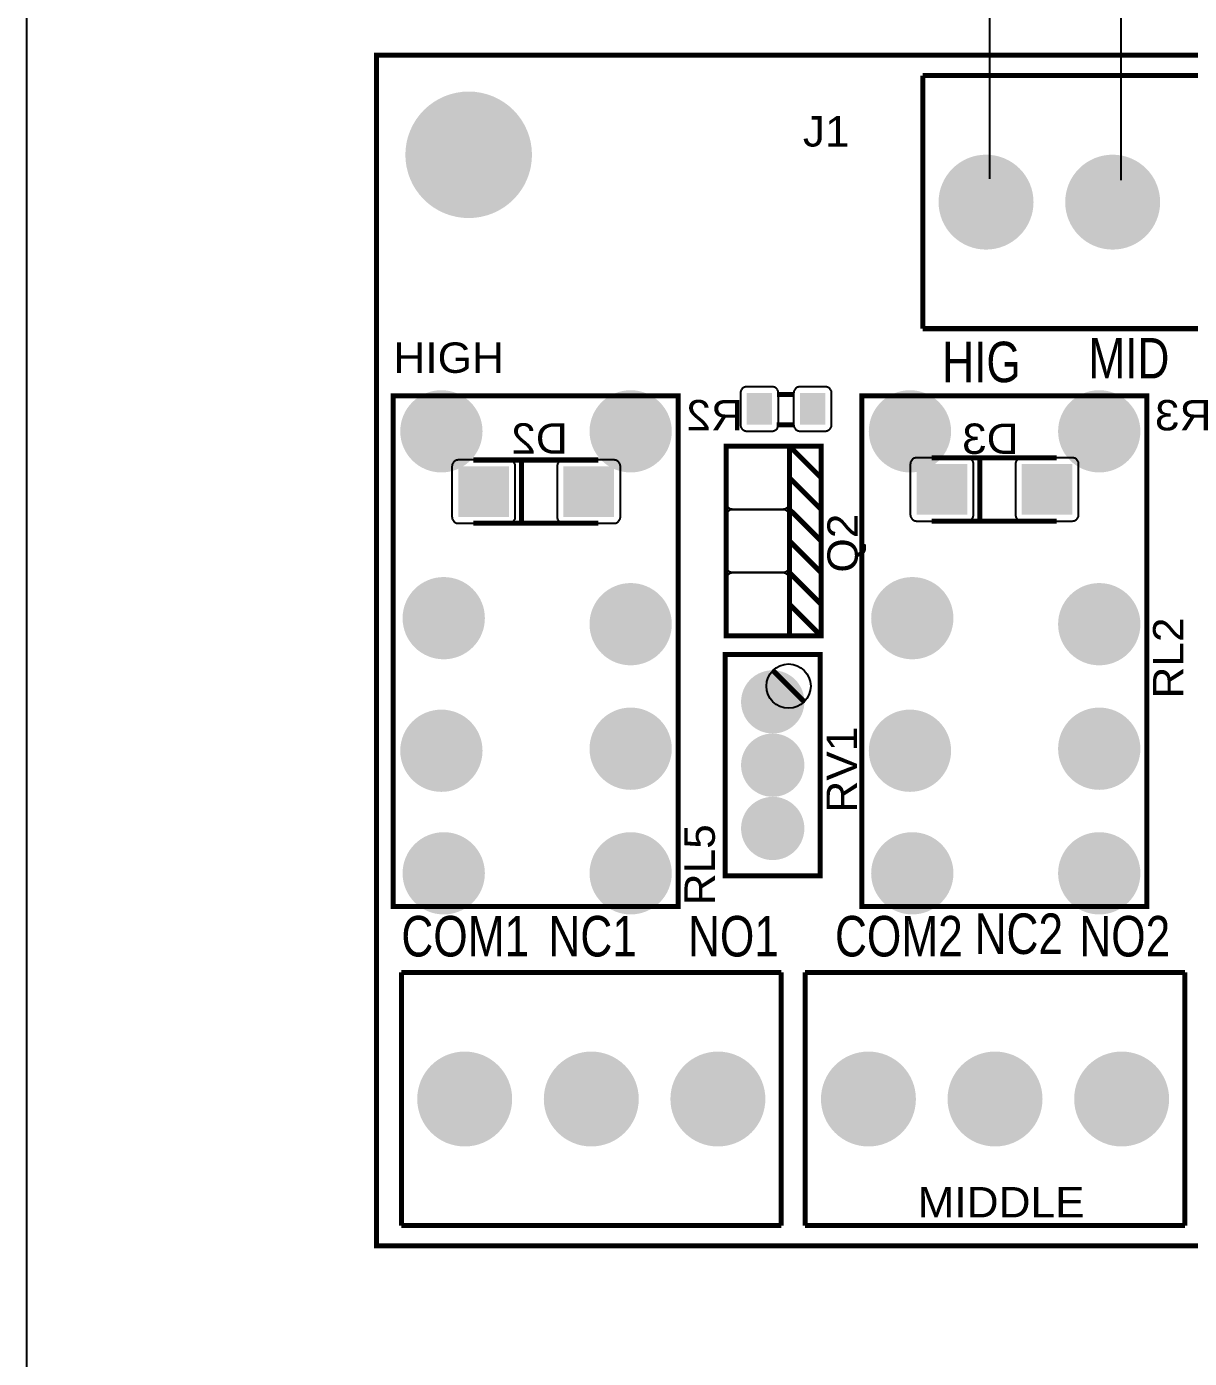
# Model space of a CAD drawing. Header units: inches. Extents: x 18.7 to 39.4, y 4.3 to 20.5.
# Drawn here: x 18.659 to 21.524, y 10.107 to 13.391 of the extents above; entities that cross this region are included whole.
import ezdxf

# ---------------------------------------------------------------- set-up
doc = ezdxf.new("R2010")
doc.units = ezdxf.units.IN
doc.header["$MEASUREMENT"] = 0
doc.layers.add('WIRES', color=7, linetype='Continuous')
doc.styles.get("Standard").update_dxf_attribs({"font": 'arial.ttf'})

# ---------------------------------------------------------------- blocks, each defined once
blk = doc.blocks.new('RPAD')
blk.add_trace([(-0.5, -0.5), (-0.5, 0.5), (0.5, -0.5), (0.5, 0.5)])
blk = doc.blocks.new('EPAD')
at = {"const_width": 0.5}
blk.add_lwpolyline([(-0.25, 0, 1), (0.25, 0, 1)], format="xyb", close=True, dxfattribs=at)
blk = doc.blocks.new('irfBoard')
at = {"const_width": 0.008}
for points in [[(20.0986, 11.2409), (23.1577, 11.2409), (23.1577, 13.1227), (20.0986, 13.1227), (20.0986, 11.2409)], [(20.0986, 11.2409), (23.1577, 11.2409), (23.1577, 13.1227), (20.0986, 13.1227), (20.0986, 11.2409)], [(20.0986, 11.2409), (23.1577, 11.2409), (23.1577, 13.1227), (20.0986, 13.1227), (20.0986, 11.2409)], [(20.9616, 13.0905), (20.9616, 12.6905)], [(21.7616, 13.0905), (21.7616, 12.6905), (20.9616, 12.6905)], [(20.9616, 13.0905), (21.7616, 13.0905)], [(20.9616, 13.0905), (20.9616, 12.6905)], [(21.7616, 13.0905), (21.7616, 12.6905), (20.9616, 12.6905)], [(20.9616, 13.0905), (21.7616, 13.0905)], [(20.9616, 13.0905), (20.9616, 12.6905)], [(21.7616, 13.0905), (21.7616, 12.6905), (20.9616, 12.6905)], [(20.9616, 13.0905), (21.7616, 13.0905)], [(20.1252, 11.7775), (20.5752, 11.7775), (20.5752, 12.5846), (20.1252, 12.5846), (20.1252, 11.7775)], [(20.1252, 11.7775), (20.5752, 11.7775), (20.5752, 12.5846), (20.1252, 12.5846), (20.1252, 11.7775)], [(20.1252, 11.7775), (20.5752, 11.7775), (20.5752, 12.5846), (20.1252, 12.5846), (20.1252, 11.7775)], [(20.7586, 12.5867), (20.7316, 12.5867)], [(20.7586, 12.5867), (20.7316, 12.5867)], [(20.7586, 12.5867), (20.7316, 12.5867)], [(20.8654, 11.7775), (21.3154, 11.7775), (21.3154, 12.5846), (20.8654, 12.5846), (20.8654, 11.7775)], [(20.8654, 11.7775), (21.3154, 11.7775), (21.3154, 12.5846), (20.8654, 12.5846), (20.8654, 11.7775)], [(20.8654, 11.7775), (21.3154, 11.7775), (21.3154, 12.5846), (20.8654, 12.5846), (20.8654, 11.7775)], [(20.7586, 12.5387), (20.7306, 12.5387)], [(20.7586, 12.5387), (20.7306, 12.5387)], [(20.7586, 12.5387), (20.7306, 12.5387)], [(20.651, 12.205), (20.751, 12.205), (20.751, 12.505), (20.651, 12.505), (20.651, 12.205)], [(20.651, 12.205), (20.751, 12.205), (20.751, 12.505), (20.651, 12.505), (20.651, 12.205)], [(20.651, 12.205), (20.751, 12.205), (20.751, 12.505), (20.651, 12.505), (20.651, 12.205)], [(20.751, 12.505), (20.801, 12.505), (20.801, 12.205), (20.751, 12.205)], [(20.751, 12.505), (20.801, 12.455)], [(20.751, 12.505), (20.801, 12.505), (20.801, 12.205), (20.751, 12.205)], [(20.751, 12.505), (20.801, 12.455)], [(20.751, 12.505), (20.801, 12.505), (20.801, 12.205), (20.751, 12.205)], [(20.751, 12.505), (20.801, 12.455)], [(20.4489, 12.483), (20.2519, 12.483)], [(20.4489, 12.483), (20.2519, 12.483)], [(20.4489, 12.483), (20.2519, 12.483)], [(20.3279, 12.483), (20.3279, 12.383)], [(20.3279, 12.483), (20.3279, 12.383)], [(20.3279, 12.483), (20.3279, 12.383)], [(21.1729, 12.4865), (20.9759, 12.4865)], [(21.1729, 12.4865), (20.9759, 12.4865)], [(21.1729, 12.4865), (20.9759, 12.4865)], [(21.0519, 12.4865), (21.0519, 12.3865)], [(21.0519, 12.4865), (21.0519, 12.3865)], [(21.0519, 12.4865), (21.0519, 12.3865)], [(20.751, 12.455), (20.801, 12.405)], [(20.751, 12.455), (20.801, 12.405)], [(20.751, 12.455), (20.801, 12.405)], [(20.751, 12.405), (20.801, 12.355)], [(20.751, 12.405), (20.801, 12.355)], [(20.751, 12.405), (20.801, 12.355)], [(20.2519, 12.383), (20.4489, 12.383)], [(20.2519, 12.383), (20.4489, 12.383)], [(20.2519, 12.383), (20.4489, 12.383)], [(20.9759, 12.3865), (21.1729, 12.3865)], [(20.9759, 12.3865), (21.1729, 12.3865)], [(20.9759, 12.3865), (21.1729, 12.3865)], [(20.751, 12.355), (20.801, 12.305)], [(20.751, 12.355), (20.801, 12.305)], [(20.751, 12.355), (20.801, 12.305)], [(20.751, 12.305), (20.801, 12.255)], [(20.751, 12.305), (20.801, 12.255)], [(20.751, 12.305), (20.801, 12.255)], [(20.751, 12.255), (20.801, 12.205)], [(20.751, 12.255), (20.801, 12.205)], [(20.751, 12.255), (20.801, 12.205)], [(20.6496, 11.8257), (20.7996, 11.8257), (20.7996, 12.1757), (20.6496, 12.1757), (20.6496, 11.8257)], [(20.6496, 11.8257), (20.7996, 11.8257), (20.7996, 12.1757), (20.6496, 12.1757), (20.6496, 11.8257)], [(20.6496, 11.8257), (20.7996, 11.8257), (20.7996, 12.1757), (20.6496, 12.1757), (20.6496, 11.8257)], [(20.7246, 12.1507), (20.7746, 12.1007)], [(20.7246, 12.1507), (20.7746, 12.1007)], [(20.7246, 12.1507), (20.7746, 12.1007)], [(20.138, 11.2731), (20.138, 11.6731)], [(20.738, 11.6731), (20.138, 11.6731)], [(20.138, 11.2731), (20.138, 11.6731)], [(20.738, 11.6731), (20.138, 11.6731)], [(20.138, 11.2731), (20.138, 11.6731)], [(20.738, 11.6731), (20.138, 11.6731)], [(20.738, 11.2731), (20.738, 11.6731)], [(20.738, 11.2731), (20.738, 11.6731)], [(20.738, 11.2731), (20.738, 11.6731)], [(20.7758, 11.2731), (20.7758, 11.6731)], [(21.3758, 11.6731), (20.7758, 11.6731)], [(20.7758, 11.2731), (20.7758, 11.6731)], [(21.3758, 11.6731), (20.7758, 11.6731)], [(20.7758, 11.2731), (20.7758, 11.6731)], [(21.3758, 11.6731), (20.7758, 11.6731)], [(21.3758, 11.2731), (21.3758, 11.6731)], [(21.3758, 11.2731), (21.3758, 11.6731)], [(21.3758, 11.2731), (21.3758, 11.6731)], [(20.138, 11.2731), (20.738, 11.2731)], [(20.138, 11.2731), (20.738, 11.2731)], [(20.138, 11.2731), (20.738, 11.2731)], [(20.7758, 11.2731), (21.3758, 11.2731)], [(20.7758, 11.2731), (21.3758, 11.2731)], [(20.7758, 11.2731), (21.3758, 11.2731)]]:
    blk.add_lwpolyline(points, dxfattribs=at)
for points in [[(20.7236, 12.5987), (20.6836, 12.5987), (20.6826, 12.5986), (20.6816, 12.5985), (20.6806, 12.5982), (20.6797, 12.5979), (20.6788, 12.5975), (20.678, 12.597), (20.6772, 12.5964), (20.6765, 12.5958), (20.6759, 12.5951), (20.6753, 12.5943), (20.6748, 12.5935), (20.6744, 12.5926), (20.6741, 12.5917), (20.6738, 12.5907), (20.6737, 12.5897), (20.6736, 12.5887), (20.6736, 12.5387), (20.6737, 12.5377), (20.6738, 12.5366), (20.6741, 12.5357), (20.6744, 12.5348), (20.6748, 12.5339), (20.6753, 12.5331), (20.6759, 12.5323), (20.6765, 12.5316), (20.6772, 12.5309), (20.678, 12.5304), (20.6788, 12.5299), (20.6797, 12.5295), (20.6806, 12.5291), (20.6816, 12.5289), (20.6826, 12.5287), (20.6836, 12.5287), (20.7236, 12.5287), (20.7246, 12.5287), (20.7257, 12.5289), (20.7266, 12.5291), (20.7275, 12.5295), (20.7284, 12.5299), (20.7292, 12.5304), (20.73, 12.5309), (20.7307, 12.5316), (20.7314, 12.5323), (20.7319, 12.5331), (20.7324, 12.5339), (20.7328, 12.5348), (20.7332, 12.5357), (20.7334, 12.5366), (20.7336, 12.5377), (20.7336, 12.5387), (20.7336, 12.5887), (20.7336, 12.5897), (20.7334, 12.5907), (20.7332, 12.5917), (20.7328, 12.5926), (20.7324, 12.5935), (20.7319, 12.5943), (20.7314, 12.5951), (20.7307, 12.5958), (20.73, 12.5964), (20.7292, 12.597), (20.7284, 12.5975), (20.7275, 12.5979), (20.7266, 12.5982), (20.7257, 12.5985), (20.7246, 12.5986), (20.7236, 12.5987)], [(20.8076, 12.5987), (20.7676, 12.5987), (20.7666, 12.5986), (20.7656, 12.5985), (20.7646, 12.5982), (20.7637, 12.5979), (20.7628, 12.5975), (20.762, 12.597), (20.7612, 12.5964), (20.7605, 12.5958), (20.7599, 12.5951), (20.7593, 12.5943), (20.7588, 12.5935), (20.7584, 12.5926), (20.7581, 12.5917), (20.7578, 12.5907), (20.7577, 12.5897), (20.7576, 12.5887), (20.7576, 12.5387), (20.7577, 12.5377), (20.7578, 12.5366), (20.7581, 12.5357), (20.7584, 12.5348), (20.7588, 12.5339), (20.7593, 12.5331), (20.7599, 12.5323), (20.7605, 12.5316), (20.7612, 12.5309), (20.762, 12.5304), (20.7628, 12.5299), (20.7637, 12.5295), (20.7646, 12.5291), (20.7656, 12.5289), (20.7666, 12.5287), (20.7676, 12.5287), (20.8076, 12.5287), (20.8086, 12.5287), (20.8097, 12.5289), (20.8106, 12.5291), (20.8115, 12.5295), (20.8124, 12.5299), (20.8132, 12.5304), (20.814, 12.5309), (20.8147, 12.5316), (20.8154, 12.5323), (20.8159, 12.5331), (20.8164, 12.5339), (20.8168, 12.5348), (20.8172, 12.5357), (20.8174, 12.5366), (20.8176, 12.5377), (20.8176, 12.5387), (20.8176, 12.5887), (20.8176, 12.5897), (20.8174, 12.5907), (20.8172, 12.5917), (20.8168, 12.5926), (20.8164, 12.5935), (20.8159, 12.5943), (20.8154, 12.5951), (20.8147, 12.5958), (20.814, 12.5964), (20.8132, 12.597), (20.8124, 12.5975), (20.8115, 12.5979), (20.8106, 12.5982), (20.8097, 12.5985), (20.8086, 12.5986), (20.8076, 12.5987)], [(20.751, 12.495), (20.751, 12.415), (20.7509, 12.414), (20.7508, 12.413), (20.7506, 12.412), (20.7502, 12.4111), (20.7498, 12.4102), (20.7493, 12.4094), (20.7487, 12.4086), (20.7481, 12.4079), (20.7474, 12.4073), (20.7466, 12.4067), (20.7458, 12.4062), (20.7449, 12.4058), (20.744, 12.4055), (20.743, 12.4052), (20.742, 12.4051), (20.741, 12.405), (20.661, 12.405), (20.66, 12.4051), (20.659, 12.4052), (20.658, 12.4055), (20.6571, 12.4058), (20.6562, 12.4062), (20.6554, 12.4067), (20.6546, 12.4073), (20.6539, 12.4079), (20.6532, 12.4086), (20.6527, 12.4094), (20.6522, 12.4102), (20.6518, 12.4111), (20.6514, 12.412), (20.6512, 12.413), (20.651, 12.414), (20.651, 12.415), (20.651, 12.495), (20.651, 12.4961), (20.6512, 12.4971), (20.6514, 12.498), (20.6518, 12.499), (20.6522, 12.4998), (20.6527, 12.5007), (20.6532, 12.5014), (20.6539, 12.5021), (20.6546, 12.5028), (20.6554, 12.5033), (20.6562, 12.5038), (20.6571, 12.5043), (20.658, 12.5046), (20.659, 12.5048), (20.66, 12.505), (20.661, 12.505), (20.741, 12.505), (20.742, 12.505), (20.743, 12.5048), (20.744, 12.5046), (20.7449, 12.5043), (20.7458, 12.5038), (20.7466, 12.5033), (20.7474, 12.5028), (20.7481, 12.5021), (20.7487, 12.5014), (20.7493, 12.5007), (20.7498, 12.4998), (20.7502, 12.499), (20.7506, 12.498), (20.7508, 12.4971), (20.7509, 12.4961), (20.751, 12.495)], [(20.3079, 12.483), (20.2279, 12.483), (20.2269, 12.4829), (20.2259, 12.4828), (20.2249, 12.4825), (20.224, 12.4822), (20.2231, 12.4818), (20.2223, 12.4813), (20.2215, 12.4807), (20.2208, 12.4801), (20.2202, 12.4794), (20.2196, 12.4786), (20.2191, 12.4778), (20.2187, 12.4769), (20.2184, 12.476), (20.2181, 12.475), (20.218, 12.474), (20.2179, 12.473), (20.2179, 12.393), (20.218, 12.3919), (20.2181, 12.3909), (20.2184, 12.39), (20.2187, 12.389), (20.2191, 12.3882), (20.2196, 12.3873), (20.2202, 12.3866), (20.2208, 12.3859), (20.2215, 12.3852), (20.2223, 12.3847), (20.2231, 12.3842), (20.224, 12.3838), (20.2249, 12.3834), (20.2259, 12.3832), (20.2269, 12.383), (20.2279, 12.383), (20.3079, 12.383), (20.309, 12.383), (20.31, 12.3832), (20.3109, 12.3834), (20.3119, 12.3838), (20.3127, 12.3842), (20.3136, 12.3847), (20.3143, 12.3852), (20.315, 12.3859), (20.3157, 12.3866), (20.3162, 12.3873), (20.3167, 12.3882), (20.3172, 12.389), (20.3175, 12.39), (20.3177, 12.3909), (20.3179, 12.3919), (20.3179, 12.393), (20.3179, 12.473), (20.3179, 12.474), (20.3177, 12.475), (20.3175, 12.476), (20.3172, 12.4769), (20.3167, 12.4778), (20.3162, 12.4786), (20.3157, 12.4794), (20.315, 12.4801), (20.3143, 12.4807), (20.3136, 12.4813), (20.3127, 12.4818), (20.3119, 12.4822), (20.3109, 12.4825), (20.31, 12.4828), (20.309, 12.4829), (20.3079, 12.483)], [(20.4739, 12.483), (20.3939, 12.483), (20.3929, 12.4829), (20.3919, 12.4828), (20.3909, 12.4825), (20.39, 12.4822), (20.3891, 12.4818), (20.3883, 12.4813), (20.3875, 12.4807), (20.3868, 12.4801), (20.3862, 12.4794), (20.3856, 12.4786), (20.3851, 12.4778), (20.3847, 12.4769), (20.3844, 12.476), (20.3841, 12.475), (20.384, 12.474), (20.3839, 12.473), (20.3839, 12.393), (20.384, 12.3919), (20.3841, 12.3909), (20.3844, 12.39), (20.3847, 12.389), (20.3851, 12.3882), (20.3856, 12.3873), (20.3862, 12.3866), (20.3868, 12.3859), (20.3875, 12.3852), (20.3883, 12.3847), (20.3891, 12.3842), (20.39, 12.3838), (20.3909, 12.3834), (20.3919, 12.3832), (20.3929, 12.383), (20.3939, 12.383), (20.4739, 12.383), (20.475, 12.383), (20.476, 12.3832), (20.4769, 12.3834), (20.4779, 12.3838), (20.4787, 12.3842), (20.4796, 12.3847), (20.4803, 12.3852), (20.481, 12.3859), (20.4817, 12.3866), (20.4822, 12.3873), (20.4827, 12.3882), (20.4832, 12.389), (20.4835, 12.39), (20.4837, 12.3909), (20.4839, 12.3919), (20.4839, 12.393), (20.4839, 12.473), (20.4839, 12.474), (20.4837, 12.475), (20.4835, 12.476), (20.4832, 12.4769), (20.4827, 12.4778), (20.4822, 12.4786), (20.4817, 12.4794), (20.481, 12.4801), (20.4803, 12.4807), (20.4796, 12.4813), (20.4787, 12.4818), (20.4779, 12.4822), (20.4769, 12.4825), (20.476, 12.4828), (20.475, 12.4829), (20.4739, 12.483)], [(21.0319, 12.4865), (20.9519, 12.4865), (20.9509, 12.4865), (20.9499, 12.4863), (20.9489, 12.4861), (20.948, 12.4858), (20.9471, 12.4853), (20.9463, 12.4848), (20.9455, 12.4843), (20.9448, 12.4836), (20.9442, 12.4829), (20.9436, 12.4822), (20.9431, 12.4813), (20.9427, 12.4805), (20.9424, 12.4795), (20.9421, 12.4786), (20.942, 12.4776), (20.9419, 12.4765), (20.9419, 12.3965), (20.942, 12.3955), (20.9421, 12.3945), (20.9424, 12.3935), (20.9427, 12.3926), (20.9431, 12.3917), (20.9436, 12.3909), (20.9442, 12.3901), (20.9448, 12.3894), (20.9455, 12.3888), (20.9463, 12.3882), (20.9471, 12.3877), (20.948, 12.3873), (20.9489, 12.387), (20.9499, 12.3867), (20.9509, 12.3866), (20.9519, 12.3865), (21.0319, 12.3865), (21.033, 12.3866), (21.034, 12.3867), (21.035, 12.387), (21.0359, 12.3873), (21.0368, 12.3877), (21.0376, 12.3882), (21.0383, 12.3888), (21.0391, 12.3894), (21.0397, 12.3901), (21.0403, 12.3909), (21.0408, 12.3917), (21.0412, 12.3926), (21.0415, 12.3935), (21.0417, 12.3945), (21.0419, 12.3955), (21.0419, 12.3965), (21.0419, 12.4765), (21.0419, 12.4776), (21.0417, 12.4786), (21.0415, 12.4795), (21.0412, 12.4805), (21.0408, 12.4813), (21.0403, 12.4822), (21.0397, 12.4829), (21.0391, 12.4836), (21.0383, 12.4843), (21.0376, 12.4848), (21.0368, 12.4853), (21.0359, 12.4858), (21.035, 12.4861), (21.034, 12.4863), (21.033, 12.4865), (21.0319, 12.4865)], [(21.1979, 12.4865), (21.1179, 12.4865), (21.1169, 12.4865), (21.1159, 12.4863), (21.1149, 12.4861), (21.114, 12.4858), (21.1131, 12.4853), (21.1123, 12.4848), (21.1115, 12.4843), (21.1108, 12.4836), (21.1102, 12.4829), (21.1096, 12.4822), (21.1091, 12.4813), (21.1087, 12.4805), (21.1084, 12.4795), (21.1081, 12.4786), (21.108, 12.4776), (21.1079, 12.4765), (21.1079, 12.3965), (21.108, 12.3955), (21.1081, 12.3945), (21.1084, 12.3935), (21.1087, 12.3926), (21.1091, 12.3917), (21.1096, 12.3909), (21.1102, 12.3901), (21.1108, 12.3894), (21.1115, 12.3888), (21.1123, 12.3882), (21.1131, 12.3877), (21.114, 12.3873), (21.1149, 12.387), (21.1159, 12.3867), (21.1169, 12.3866), (21.1179, 12.3865), (21.1979, 12.3865), (21.199, 12.3866), (21.2, 12.3867), (21.201, 12.387), (21.2019, 12.3873), (21.2028, 12.3877), (21.2036, 12.3882), (21.2043, 12.3888), (21.2051, 12.3894), (21.2057, 12.3901), (21.2063, 12.3909), (21.2068, 12.3917), (21.2072, 12.3926), (21.2075, 12.3935), (21.2077, 12.3945), (21.2079, 12.3955), (21.2079, 12.3965), (21.2079, 12.4765), (21.2079, 12.4776), (21.2077, 12.4786), (21.2075, 12.4795), (21.2072, 12.4805), (21.2068, 12.4813), (21.2063, 12.4822), (21.2057, 12.4829), (21.2051, 12.4836), (21.2043, 12.4843), (21.2036, 12.4848), (21.2028, 12.4853), (21.2019, 12.4858), (21.201, 12.4861), (21.2, 12.4863), (21.199, 12.4865), (21.1979, 12.4865)], [(20.751, 12.395), (20.751, 12.315), (20.7509, 12.314), (20.7508, 12.313), (20.7506, 12.312), (20.7502, 12.3111), (20.7498, 12.3102), (20.7493, 12.3094), (20.7487, 12.3086), (20.7481, 12.3079), (20.7474, 12.3073), (20.7466, 12.3067), (20.7458, 12.3062), (20.7449, 12.3058), (20.744, 12.3055), (20.743, 12.3052), (20.742, 12.3051), (20.741, 12.305), (20.661, 12.305), (20.66, 12.3051), (20.659, 12.3052), (20.658, 12.3055), (20.6571, 12.3058), (20.6562, 12.3062), (20.6554, 12.3067), (20.6546, 12.3073), (20.6539, 12.3079), (20.6532, 12.3086), (20.6527, 12.3094), (20.6522, 12.3102), (20.6518, 12.3111), (20.6514, 12.312), (20.6512, 12.313), (20.651, 12.314), (20.651, 12.315), (20.651, 12.395), (20.651, 12.3961), (20.6512, 12.3971), (20.6514, 12.398), (20.6518, 12.399), (20.6522, 12.3998), (20.6527, 12.4007), (20.6532, 12.4014), (20.6539, 12.4021), (20.6546, 12.4028), (20.6554, 12.4033), (20.6562, 12.4038), (20.6571, 12.4043), (20.658, 12.4046), (20.659, 12.4048), (20.66, 12.405), (20.661, 12.405), (20.741, 12.405), (20.742, 12.405), (20.743, 12.4048), (20.744, 12.4046), (20.7449, 12.4043), (20.7458, 12.4038), (20.7466, 12.4033), (20.7474, 12.4028), (20.7481, 12.4021), (20.7487, 12.4014), (20.7493, 12.4007), (20.7498, 12.3998), (20.7502, 12.399), (20.7506, 12.398), (20.7508, 12.3971), (20.7509, 12.3961), (20.751, 12.395)], [(20.751, 12.295), (20.751, 12.215), (20.7509, 12.214), (20.7508, 12.213), (20.7506, 12.212), (20.7502, 12.2111), (20.7498, 12.2102), (20.7493, 12.2094), (20.7487, 12.2086), (20.7481, 12.2079), (20.7474, 12.2073), (20.7466, 12.2067), (20.7458, 12.2062), (20.7449, 12.2058), (20.744, 12.2055), (20.743, 12.2052), (20.742, 12.2051), (20.741, 12.205), (20.661, 12.205), (20.66, 12.2051), (20.659, 12.2052), (20.658, 12.2055), (20.6571, 12.2058), (20.6562, 12.2062), (20.6554, 12.2067), (20.6546, 12.2073), (20.6539, 12.2079), (20.6532, 12.2086), (20.6527, 12.2094), (20.6522, 12.2102), (20.6518, 12.2111), (20.6514, 12.212), (20.6512, 12.213), (20.651, 12.214), (20.651, 12.215), (20.651, 12.295), (20.651, 12.2961), (20.6512, 12.2971), (20.6514, 12.298), (20.6518, 12.299), (20.6522, 12.2998), (20.6527, 12.3007), (20.6532, 12.3014), (20.6539, 12.3021), (20.6546, 12.3028), (20.6554, 12.3033), (20.6562, 12.3038), (20.6571, 12.3043), (20.658, 12.3046), (20.659, 12.3048), (20.66, 12.305), (20.661, 12.305), (20.741, 12.305), (20.742, 12.305), (20.743, 12.3048), (20.744, 12.3046), (20.7449, 12.3043), (20.7458, 12.3038), (20.7466, 12.3033), (20.7474, 12.3028), (20.7481, 12.3021), (20.7487, 12.3014), (20.7493, 12.3007), (20.7498, 12.2998), (20.7502, 12.299), (20.7506, 12.298), (20.7508, 12.2971), (20.7509, 12.2961), (20.751, 12.295)]]:
    blk.add_lwpolyline(points, close=True)
blk.add_circle((20.7496, 12.1257), 0.035)
blk.add_circle((20.7496, 12.1257), 0.035)
blk.add_circle((20.7496, 12.1257), 0.035)
for name, p, xscale, yscale in [('EPAD', (20.2443, 12.9653), 0.2, 0.2), ('EPAD', (21.0616, 12.8905), 0.15, 0.15), ('EPAD', (21.2616, 12.8905), 0.15, 0.15), ('EPAD', (20.2012, 12.5283), 0.13, 0.13), ('EPAD', (20.5002, 12.5283), 0.13, 0.13), ('RPAD', (20.7036, 12.5637), 0.04, 0.05), ('RPAD', (20.7876, 12.5637), 0.04, 0.05), ('EPAD', (20.9414, 12.5283), 0.13, 0.13), ('EPAD', (21.2404, 12.5283), 0.13, 0.13), ('RPAD', (20.2679, 12.433), 0.08, 0.08), ('RPAD', (20.4339, 12.433), 0.08, 0.08), ('RPAD', (20.9919, 12.4365), 0.08, 0.08), ('RPAD', (21.1579, 12.4365), 0.08, 0.08), ('EPAD', (20.2049, 12.233), 0.13, 0.13), ('EPAD', (20.9451, 12.233), 0.13, 0.13), ('EPAD', (20.5002, 12.2235), 0.13, 0.13), ('EPAD', (21.2404, 12.2235), 0.13, 0.13), ('EPAD', (20.7246, 12.1007), 0.1, 0.1), ('EPAD', (20.2012, 12.0235), 0.13, 0.13), ('EPAD', (20.5002, 12.0267), 0.13, 0.13), ('EPAD', (20.9414, 12.0235), 0.13, 0.13), ('EPAD', (21.2404, 12.0267), 0.13, 0.13), ('EPAD', (20.7246, 12.0007), 0.1, 0.1), ('EPAD', (20.7246, 11.9007), 0.1, 0.1), ('EPAD', (20.2049, 11.8298), 0.13, 0.13), ('EPAD', (20.5002, 11.8298), 0.13, 0.13), ('EPAD', (20.9451, 11.8298), 0.13, 0.13), ('EPAD', (21.2404, 11.8298), 0.13, 0.13), ('EPAD', (20.238, 11.4731), 0.15, 0.15), ('EPAD', (20.438, 11.4731), 0.15, 0.15), ('EPAD', (20.638, 11.4731), 0.15, 0.15), ('EPAD', (20.8758, 11.4731), 0.15, 0.15), ('EPAD', (21.0758, 11.4731), 0.15, 0.15), ('EPAD', (21.2758, 11.4731), 0.15, 0.15)]:
    blk.add_blockref(name, p, dxfattribs=dict(xscale=xscale, yscale=yscale))
for s, height, width, p in [('J1', 0.048, 1.041667, (20.7723, 12.9784)), ('J1', 0.048, 1.041667, (20.7723, 12.9784)), ('J1', 0.048, 1.041667, (20.7723, 12.9784)), ('HIG', 0.064, 0.78125, (20.9923, 12.6059)), ('HIG', 0.064, 0.78125, (20.9923, 12.6059)), ('HIG', 0.064, 0.78125, (20.9923, 12.6059)), ('MID', 0.064, 0.78125, (21.2232, 12.6118)), ('MID', 0.064, 0.78125, (21.2232, 12.6118)), ('MID', 0.064, 0.78125, (21.2232, 12.6118)), ('HIGH', 0.048, 1.041667, (20.1254, 12.6207)), ('HIGH', 0.048, 1.041667, (20.1254, 12.6207)), ('HIGH', 0.048, 1.041667, (20.1254, 12.6207)), ('NC2', 0.064, 0.78125, (21.0435, 11.7023)), ('NC2', 0.064, 0.78125, (21.0435, 11.7023)), ('NC2', 0.064, 0.78125, (21.0435, 11.7023)), ('COM1', 0.064, 0.78125, (20.138, 11.6984)), ('COM1', 0.064, 0.78125, (20.138, 11.6984)), ('COM1', 0.064, 0.78125, (20.138, 11.6984)), ('NC1', 0.064, 0.78125, (20.3703, 11.6984)), ('NC1', 0.064, 0.78125, (20.3703, 11.6984)), ('NC1', 0.064, 0.78125, (20.3703, 11.6984)), ('NO1', 0.064, 0.78125, (20.5908, 11.6984)), ('NO1', 0.064, 0.78125, (20.5908, 11.6984)), ('NO1', 0.064, 0.78125, (20.5908, 11.6984)), ('COM2', 0.064, 0.78125, (20.823, 11.6984)), ('COM2', 0.064, 0.78125, (20.823, 11.6984)), ('COM2', 0.064, 0.78125, (20.823, 11.6984)), ('NO2', 0.064, 0.78125, (21.2089, 11.6984)), ('NO2', 0.064, 0.78125, (21.2089, 11.6984)), ('NO2', 0.064, 0.78125, (21.2089, 11.6984)), ('MIDDLE', 0.048, 1.041667, (20.9534, 11.286)), ('MIDDLE', 0.048, 1.041667, (20.9534, 11.286)), ('MIDDLE', 0.048, 1.041667, (20.9534, 11.286))]:
    blk.add_text(s, height=height, dxfattribs=dict(width=width)).set_placement(p)
at = {"text_generation_flag": 2, "width": 1.041667}
for s, p in [('R2', (20.6775, 12.5298)), ('R2', (20.6775, 12.5298)), ('R2', (20.6775, 12.5298)), ('R3', (21.4177, 12.5298)), ('R3', (21.4177, 12.5298)), ('R3', (21.4177, 12.5298)), ('D2', (20.4009, 12.493)), ('D2', (20.4009, 12.493)), ('D2', (20.4009, 12.493)), ('D3', (21.1131, 12.4926)), ('D3', (21.1131, 12.4926)), ('D3', (21.1131, 12.4926))]:
    blk.add_text(s, height=0.048, dxfattribs=at).set_placement(p)
at = {"width": 1.041667}
for s, p in [('Q2', (20.859, 12.305)), ('Q2', (20.859, 12.305)), ('Q2', (20.859, 12.305)), ('RL2', (21.3734, 12.106)), ('RL2', (21.3734, 12.106)), ('RL2', (21.3734, 12.106)), ('RV1', (20.8576, 11.9257)), ('RV1', (20.8576, 11.9257)), ('RV1', (20.8576, 11.9257)), ('RL5', (20.6332, 11.7792)), ('RL5', (20.6332, 11.7792)), ('RL5', (20.6332, 11.7792))]:
    blk.add_text(s, height=0.048, rotation=90, dxfattribs=at).set_placement(p)

msp = doc.modelspace()

# ---------------------------------------------------------------- linework, layer by layer
at = {"color": 7, "linetype": 'Continuous'}
msp.add_line((18.6587, 20.5161), (18.6587, 4.3311), dxfattribs=at)
at = {"layer": 'WIRES'}
for p, q in [((21.3562, 13.0123), (21.3562, 14.968)), ((21.0327, 13.0155), (21.0327, 14.325))]:
    msp.add_line(p, q, dxfattribs=at)

# ---------------------------------------------------------------- block references
at = {"xscale": 1.56, "yscale": 1.56, "zscale": 1.56}
msp.add_blockref('irfBoard', (-11.8331, -7.1513), dxfattribs=at)

doc.saveas('drawing.dxf')
